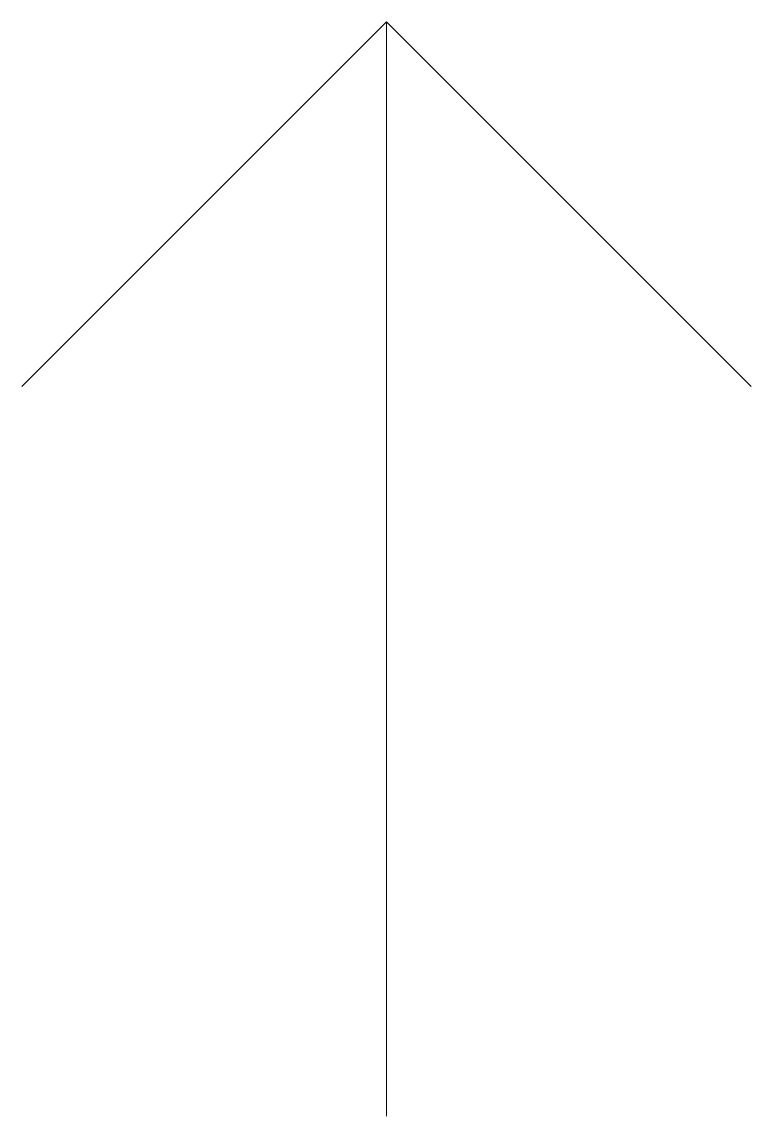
# Model space of a CAD drawing. Header units: inches. Extents: x 249 to 273, y 381.9 to 417.9.
import ezdxf

# ---------------------------------------------------------------- set-up
doc = ezdxf.new("R2010")
doc.units = ezdxf.units.IN
doc.header["$MEASUREMENT"] = 0
doc.layers.add('00-page-edge', color=7, linetype='Continuous', lineweight=9)

msp = doc.modelspace()

# ---------------------------------------------------------------- linework, layer by layer
at = {"layer": '00-page-edge', "lineweight": 5}
for q in [(248.983, 405.873), (260.983, 381.873), (272.983, 405.873)]:
    msp.add_line((260.983, 417.873), q, dxfattribs=at)

doc.saveas('drawing.dxf')
